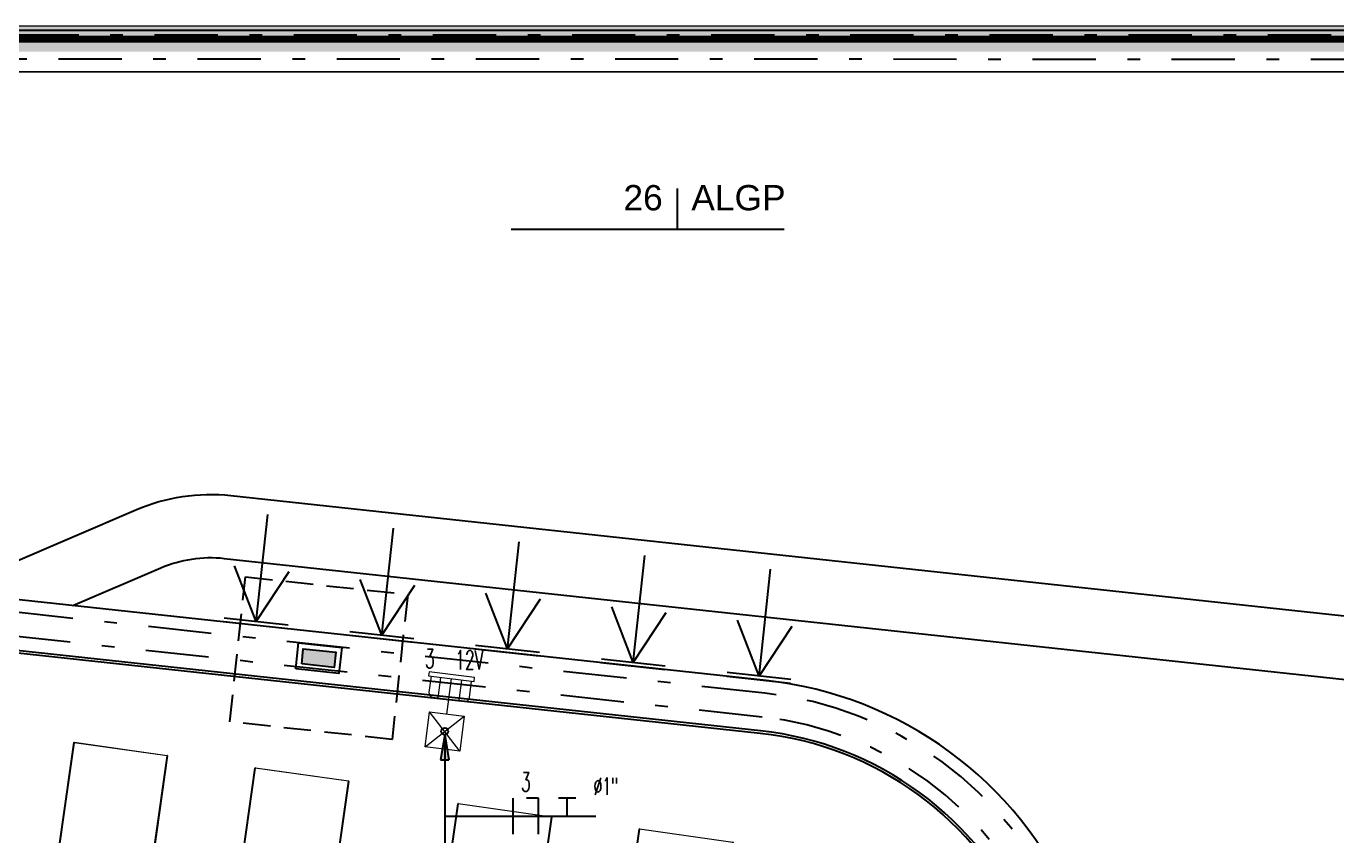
# Model space of a CAD drawing. Extents: x -14.2 to 52.3, y 2.5 to 90.9.
# Drawn here: x 29.65 to 40.01, y 36.38 to 42.78 of the extents above; entities that cross this region are included whole.
import ezdxf
from ezdxf.enums import TextEntityAlignment as Align

# ---------------------------------------------------------------- set-up
doc = ezdxf.new("R2010")
doc.units = 0
for name, pattern in [('limpo_PINI-PSG-PE-0102-LAZ-R00$0$DASHDOT', [1, 0.5, -0.25, 0, -0.25]), ('limpo_PINI-PSG-PE-0102-LAZ-R00$0$HIDDEN', [0.375, 0.25, -0.125]), ('limpo_PINI-PSG-PE-0102-LAZ-R00$0$TELEFONE_TETO', [1.04, 0.6, -0.1, 0.07, -0.1, 0.07, -0.1])]:
    doc.linetypes.add(name, pattern=pattern)
for name, color, linetype in [('LEGENDA', 2, 'Continuous'), ('limpo_PINI-PSG-PE-0102-LAZ-R00$0$E-TOMADAS', 1, 'Continuous'), ('limpo_PINI-PSG-PE-0102-LAZ-R00$0$FIACAO', 253, 'Continuous'), ('limpo_PINI-PSG-PE-0102-LAZ-R00$0$INDICACAO_CIRCUITO_FIA', 253, 'Continuous'), ('limpo_PINI-PSG-PE-0102-LAZ-R00$0$INDICACAO_DIAM_TUBULACAO', 253, 'Continuous'), ('limpo_PINI-PSG-PE-0102-LAZ-R00$0$LINHA_DE_CHAMADA', 41, 'Continuous'), ('limpo_PINI-PSG-PE-0102-LAZ-R00$0$LUMINÁRIAS', 1, 'Continuous'), ('limpo_PINI-PSG-PE-0102-LAZ-R00$0$PA_EQUI', 1, 'Continuous'), ('limpo_PINI-PSG-PE-0102-LAZ-R00$0$PA_EXTE_1', 1, 'Continuous'), ('limpo_PINI-PSG-PE-0102-LAZ-R00$0$PA_EXTE_3', 3, 'Continuous'), ('limpo_PINI-PSG-PE-0102-LAZ-R00$0$PA_HIDR', 162, 'Continuous'), ('limpo_PINI-PSG-PE-0102-LAZ-R00$0$PA_INST_HIDR', 162, 'Continuous'), ('limpo_PINI-PSG-PE-0102-LAZ-R00$0$PA_MOBI', 1, 'Continuous'), ('limpo_PINI-PSG-PE-0102-LAZ-R00$0$PA_PROJ_I', 2, 'limpo_PINI-PSG-PE-0102-LAZ-R00$0$DASHDOT'), ('limpo_PINI-PSG-PE-0102-LAZ-R00$0$QUADROS', 1, 'Continuous'), ('limpo_PINI-PSG-PE-0102-LAZ-R00$0$XR_ARQT', 7, 'Continuous'), ('limpo_PINI-PSG-PE-0102-LAZ-R00$0$XR_ELET', 31, 'Continuous'), ('XR_ARQT', 7, 'Continuous')]:
    doc.layers.add(name, color=color, linetype=linetype)
for name, color, linetype, lineweight in [('limpo_PINI-PSG-PE-0102-LAZ-R00$0$A-GLAZ-CURT', 52, 'Continuous', 5), ('limpo_PINI-PSG-PE-0102-LAZ-R00$0$A-WALL', 1, 'Continuous', 5), ('limpo_PINI-PSG-PE-0102-LAZ-R00$0$S-BEAM', 12, 'Continuous', 5)]:
    doc.layers.add(name, color=color, linetype=linetype, lineweight=lineweight)
doc.layers.add('limpo_PINI-PSG-PE-0102-LAZ-R00$0$PA_VIEW', color=1, linetype='Continuous', plot=False)
doc.styles.add('limpo_PINI-PSG-PE-0102-LAZ-R00$0$RomanS', font='romans__.ttf', dxfattribs={"width": 1.25, "height": 0.0375})
doc.styles.add('R80', font='arial.ttf', dxfattribs={"height": 0.2})

# ---------------------------------------------------------------- blocks, each defined once
blk = doc.blocks.new('limpo_PINI-PSG-PE-0102-LAZ-R00$0$A$C40715196')
at = {"lineweight": 13}
for points in [[(0, 0), (-0.2, 0), (-0.3, 0)], [(-0.3, -74.4), (-0.3, 0)], [(0, 0), (0, 0.2), (0, 0.3)], [(0, 0.3), (136.4, 0.3)], [(136.4, 0), (0, 0)], [(0, 0), (0, -74.4)], [(136.4, 0.3), (136.6, 0.2), (136.6, 0)], [(136.4, 0.3), (136.4, 0.2), (136.4, 0)], [(136.4, 0.3), (138.3, 0.3)], [(136.6, 0), (136.5, 0), (136.4, 0)], [(136.4, -74.4), (136.4, 0)], [(138.6, 0), (136.6, 0)], [(136.6, 0), (136.6, -74.4)], [(138.3, 0.3), (138.5, 0.2), (138.6, 0)], [(138.3, 0.3), (142.5, 0.3)], [(142.2, 0), (138.6, 0)], [(138.6, 0), (138.6, 0), (138.6, 0)], [(138.6, -74.4), (138.6, 0)], [(138.6, -74.4), (138.6, 0)], [(142.2, 0), (142.2, 0), (142.3, 0)], [(142.2, 0), (142.2, -74.4)], [(142.3, 0), (142.3, 0.2), (142.5, 0.3)], [(144.2, 0), (142.3, 0)], [(142.3, 0), (142.3, -74.4)], [(142.5, 0.3), (144.5, 0.3)], [(144.2, 0), (144.3, 0.2), (144.5, 0.3)], [(144.2, 0), (144.3, 0), (144.5, 0)], [(144.2, -74.4), (144.2, 0)], [(144.5, 0), (144.5, 0.2), (144.5, 0.3)], [(144.5, 0.3), (209.4, 0.3)], [(144.5, 0), (144.5, -74.4)], [(209.4, 0), (144.5, 0)], [(209.4, 0.3), (209.4, 0.2), (209.4, 0)], [(209.4, 0), (209.6, 0), (209.7, 0)], [(209.4, -74.4), (209.4, 0)], [(209.7, 0), (209.7, -74.4)], [(140.5, -1.2), (140.6, -0.9), (140.8, -0.7), (141.1, -0.6)], [(140.5, -1.2), (140.7, -1.2), (140.8, -1.2)], [(140.5, -73.2), (140.5, -1.2)], [(141.1, -0.8), (140.9, -0.8), (140.8, -1), (140.8, -1.2)], [(141.7, -2.5), (140.8, -1.2)], [(140.8, -1.2), (140.8, -73.2)], [(141.1, -0.6), (141.1, -0.7), (141.1, -0.8)], [(141.1, -0.6), (142.2, -0.6)], [(142.2, -0.8), (141.1, -0.8)], [(141.1, -0.8), (141.9, -1.9)], [(141.7, -2.1), (141.8, -2.1), (142, -2.1)], [(141.7, -2.1), (141.7, -72.3)], [(142, -1.8), (142, -1.9), (142, -2.1)], [(142.2, -1.8), (142, -1.8)], [(142.2, -2.1), (142, -2.1)], [(142, -2.1), (142, -72.3)], [(141.2, -14.4), (141.2, -14), (141.4, -13.6), (141.7, -13.5)], [(141.2, -14.4), (141.2, -14.3), (141.2, -14.3), (141.2, -14.2), (141.2, -14.2), (141.2, -14.1), (141.3, -14.1), (141.3, -14), (141.3, -14), (141.3, -13.9), (141.4, -13.9), (141.4, -13.9), (141.4, -13.8), (141.4, -13.8), (141.4, -13.8), (141.5, -13.8), (141.5, -13.8), (141.5, -13.8), (141.5, -13.8)], [(141.7, -14.3), (141.2, -14.3)], [(141.2, -14.3), (141.4, -14.3)], [(141.2, -14.4), (141.2, -14.4), (141.2, -14.4)], [(141.2, -24.2), (141.2, -14.4)], [(141.2, -24.2), (141.2, -14.4)], [(141.6, -14.5), (141.2, -14.6)], [(141.6, -14.5), (141.5, -14.4), (141.4, -14.3)], [(141.4, -14.3), (141.7, -14.3)], [(141.5, -13.8), (141.6, -13.7), (141.7, -13.6)], [(141.7, -13.8), (141.5, -13.8)], [(141.7, -14.5), (141.6, -14.5)], [(141.6, -24), (141.6, -14.5)], [(141.2, -24), (141.6, -24)], [(141.2, -24.2), (141.2, -24.2), (141.2, -24.2)], [(141.2, -24.2), (141.7, -24.2)], [(141.7, -25), (141.4, -24.9), (141.2, -24.6), (141.2, -24.2)], [(141.4, -24.2), (141.2, -24.2)], [(141.5, -24.7), (141.5, -24.7), (141.5, -24.7), (141.4, -24.7), (141.4, -24.7), (141.4, -24.7), (141.4, -24.7), (141.4, -24.6), (141.3, -24.6), (141.3, -24.6), (141.3, -24.5), (141.3, -24.5), (141.3, -24.4), (141.2, -24.4), (141.2, -24.3), (141.2, -24.3), (141.2, -24.2), (141.2, -24.2), (141.2, -24.2)], [(141.2, -28.7), (141.2, -28.3), (141.4, -28), (141.7, -27.9)], [(141.2, -28.7), (141.2, -28.7), (141.2, -28.7), (141.2, -28.6), (141.2, -28.6), (141.2, -28.5), (141.3, -28.5), (141.3, -28.4), (141.3, -28.4), (141.3, -28.3), (141.4, -28.3), (141.4, -28.2), (141.4, -28.2), (141.4, -28.2), (141.4, -28.2), (141.5, -28.2), (141.5, -28.2), (141.5, -28.2), (141.5, -28.2)], [(141.2, -28.7), (141.2, -28.7), (141.2, -28.7)], [(141.7, -28.7), (141.2, -28.7)], [(141.2, -45.7), (141.2, -28.7)], [(141.2, -45.7), (141.2, -28.7)], [(141.4, -24.2), (141.5, -24.1), (141.6, -24)], [(141.7, -24.2), (141.4, -24.2)], [(141.7, -24.9), (141.6, -24.8), (141.5, -24.7)], [(141.5, -24.7), (141.7, -24.7)], [(141.5, -28.2), (141.6, -28.1), (141.7, -28)], [(141.7, -28.2), (141.5, -28.2)], [(141.6, -24), (141.7, -24)], [(141.2, -45.7), (141.2, -45.7), (141.2, -45.7)], [(141.7, -45.7), (141.2, -45.7)], [(141.2, -45.7), (141.2, -46.1), (141.4, -46.4), (141.7, -46.5)], [(141.5, -46.2), (141.5, -46.2), (141.5, -46.2), (141.4, -46.2), (141.4, -46.2), (141.4, -46.2), (141.4, -46.2), (141.4, -46.1), (141.3, -46.1), (141.3, -46.1), (141.3, -46), (141.3, -46), (141.3, -45.9), (141.2, -45.9), (141.2, -45.8), (141.2, -45.8), (141.2, -45.7), (141.2, -45.7), (141.2, -45.7)], [(141.7, -49.4), (141.4, -49.5), (141.2, -49.8), (141.2, -50.2)], [(141.2, -50.2), (141.2, -50.2), (141.2, -50.2), (141.2, -50.1), (141.2, -50.1), (141.2, -50), (141.3, -50), (141.3, -49.9), (141.3, -49.9), (141.3, -49.8), (141.4, -49.8), (141.4, -49.8), (141.4, -49.7), (141.4, -49.7), (141.4, -49.7), (141.5, -49.7), (141.5, -49.7), (141.5, -49.7), (141.5, -49.7)], [(141.2, -50.2), (141.2, -50.2), (141.2, -50.2)], [(141.2, -50.2), (141.7, -50.2)], [(141.2, -50.2), (141.2, -60)], [(141.4, -50.2), (141.2, -50.2)], [(141.2, -60), (141.2, -50.2)], [(141.2, -50.4), (141.6, -50.4)], [(141.4, -50.2), (141.5, -50.3), (141.6, -50.4)], [(141.7, -50.2), (141.4, -50.2)], [(141.5, -46.2), (141.6, -46.3), (141.7, -46.4)], [(141.7, -46.2), (141.5, -46.2)], [(141.7, -49.5), (141.6, -49.6), (141.5, -49.7)], [(141.5, -49.7), (141.7, -49.7)], [(141.6, -50.4), (141.7, -50.4)], [(141.6, -50.4), (141.6, -59.9)], [(141.6, -59.9), (141.2, -59.8)], [(141.2, -60), (141.2, -60), (141.2, -60)], [(141.2, -60), (141.2, -60.4), (141.4, -60.8), (141.7, -60.9)], [(141.5, -60.6), (141.5, -60.6), (141.5, -60.6), (141.4, -60.6), (141.4, -60.6), (141.4, -60.6), (141.4, -60.5), (141.4, -60.5), (141.3, -60.5), (141.3, -60.4), (141.3, -60.4), (141.3, -60.4), (141.3, -60.3), (141.2, -60.2), (141.2, -60.2), (141.2, -60.1), (141.2, -60.1), (141.2, -60.1), (141.2, -60)], [(141.7, -60.1), (141.2, -60.1)], [(141.2, -60.1), (141.4, -60.1)], [(141.6, -59.9), (141.5, -60), (141.4, -60.1)], [(141.4, -60.1), (141.7, -60.1)], [(141.5, -60.6), (141.6, -60.7), (141.7, -60.8)], [(141.7, -60.6), (141.5, -60.6)], [(141.7, -59.9), (141.6, -59.9)], [(141.7, -71.9), (140.8, -73.2)], [(141.7, -72.3), (141.8, -72.3), (142, -72.3)], [(142, -72.6), (142, -72.5), (142, -72.3)], [(142.2, -72.3), (142, -72.3)], [(0, -74.4), (-0.2, -74.4), (-0.3, -74.4)], [(0, -74.7), (0, -74.6), (0, -74.4)], [(0, -74.4), (136.4, -74.4)], [(136.4, -74.7), (0, -74.7)], [(136.6, -74.4), (136.6, -74.6), (136.4, -74.7)], [(136.4, -74.4), (136.4, -74.6), (136.4, -74.7)], [(136.6, -74.4), (136.5, -74.4), (136.4, -74.4)], [(138.3, -74.7), (136.4, -74.7)], [(136.6, -74.4), (138.6, -74.4)], [(138.6, -74.4), (138.5, -74.6), (138.3, -74.7)], [(138.3, -74.7), (142.5, -74.7)], [(142.2, -74.4), (138.6, -74.4)], [(138.6, -74.4), (138.6, -74.4), (138.6, -74.4)], [(140.5, -73.2), (140.7, -73.2), (140.8, -73.2)], [(140.5, -73.2), (140.6, -73.5), (140.8, -73.7), (141.1, -73.8)], [(141.1, -73.6), (140.9, -73.6), (140.8, -73.4), (140.8, -73.2)], [(141.1, -73.6), (141.9, -72.5)], [(141.1, -73.8), (141.1, -73.7), (141.1, -73.6)], [(142.2, -73.6), (141.1, -73.6)], [(141.1, -73.8), (142.2, -73.8)], [(142, -72.6), (142.2, -72.6)], [(142.2, -74.4), (142.2, -74.4), (142.3, -74.4)], [(142.5, -74.7), (142.3, -74.6), (142.3, -74.4)], [(142.3, -74.4), (144.2, -74.4)], [(144.5, -74.7), (142.5, -74.7)], [(144.2, -74.4), (144.3, -74.4), (144.5, -74.4)], [(144.5, -74.7), (144.3, -74.6), (144.2, -74.4)], [(144.5, -74.7), (144.5, -74.6), (144.5, -74.4)], [(144.5, -74.4), (209.4, -74.4)], [(209.4, -74.7), (144.5, -74.7)], [(209.4, -74.4), (209.6, -74.4), (209.7, -74.4)], [(209.4, -74.4), (209.4, -74.6), (209.4, -74.7)]]:
    blk.add_lwpolyline(points, dxfattribs=at)
for points in [[(0, 0.3), (-0.2, 0.3), (-0.3, 0.2), (-0.3, 0)], [(138.6, 0), (138.6, 0.2), (138.5, 0.3), (138.3, 0.3)], [(142.5, 0.3), (142.4, 0.3), (142.2, 0.2), (142.2, 0)], [(209.7, 0), (209.7, 0.2), (209.6, 0.3), (209.4, 0.3)], [(142, -1.8), (141.8, -1.8), (141.7, -2), (141.7, -2.1)], [(141.7, -72.3), (141.7, -72.4), (141.8, -72.6), (142, -72.6)], [(-0.3, -74.4), (-0.3, -74.6), (-0.2, -74.7), (0, -74.7)], [(138.3, -74.7), (138.5, -74.7), (138.6, -74.6), (138.6, -74.4)], [(142.2, -74.4), (142.2, -74.6), (142.4, -74.7), (142.5, -74.7)], [(209.4, -74.7), (209.6, -74.7), (209.7, -74.6), (209.7, -74.4)]]:
    blk.add_open_spline(points, degree=3, dxfattribs=at)
blk = doc.blocks.new('limpo_PINI-PSG-PE-0102-LAZ-R00$0$SBEHJAT5')
for p, q in [((0, 2.54), (0, -2.54)), ((0.3, 2.54), (0.3, -2.54)), ((0.3, 0), (4.51, 2.17)), ((0.3, 0), (8.81, 0)), ((0.3, 0), (4.51, -2.17))]:
    blk.add_line(p, q)
blk = doc.blocks.new('limpo_PINI-PSG-PE-0102-LAZ-R00$0$PINI-EST-PE-1101-TQR-R20_rvt-1-5PPE_008_LAZER__P_A_0_09_')
at = {"layer": 'limpo_PINI-PSG-PE-0102-LAZ-R00$0$S-BEAM'}
h = blk.add_hatch(color=50, dxfattribs=at)
h.paths.add_polyline_path([(36620, 18460), (37086, 18460), (37086, 18537), (-15140, 18537), (-15238, 18533), (-15331, 18494), (-15322, 18464), (-15335, 18460), (-6270, 18460), (-6270, 18503), (-6220, 18503), (-6220, 18460), (32600, 18460)])
h.paths.add_polyline_path([(-15199, 18550), (-15129, 18552), (-15151, 18552), (-15199, 18550)])
h.paths.add_polyline_path([(37073, 18582), (37086, 18582), (37086, 18660), (-14942, 18660), (-15123, 18582), (36620, 18582)])
at = {"layer": 'limpo_PINI-PSG-PE-0102-LAZ-R00$0$S-BEAM', "color": 55, "lineweight": 18}
blk.add_line((37086, 18660), (-14942, 18660), dxfattribs=at)
blk = doc.blocks.new('limpo_PINI-PSG-PE-0102-LAZ-R00$0$Parede básica _ DAA_GDC_VID_INFTY - ___-2043475-5PPE_008_LAZER__P_A_0_09_')
at = {"layer": 'limpo_PINI-PSG-PE-0102-LAZ-R00$0$A-WALL'}
for p, q in [((20823, 18568), (20823, 18582)), ((20823, 18582), (22073, 18582)), ((20823, 18537), (20823, 18552)), ((22073, 18582), (22073, 18568)), ((22073, 18552), (22073, 18537)), ((20823, 18537), (22073, 18537))]:
    blk.add_line(p, q, dxfattribs=at)
blk = doc.blocks.new('limpo_PINI-PSG-PE-0102-LAZ-R00$0$Parede básica _ DAA_GDC_VID_INFTY - ___-2043476-5PPE_008_LAZER__P_A_0_09_')
at = {"layer": 'limpo_PINI-PSG-PE-0102-LAZ-R00$0$A-WALL'}
for p, q in [((22073, 18568), (22073, 18582)), ((22073, 18582), (23323, 18582)), ((22073, 18537), (22073, 18552)), ((23323, 18582), (23323, 18568)), ((23323, 18552), (23323, 18537)), ((22073, 18537), (23323, 18537))]:
    blk.add_line(p, q, dxfattribs=at)
blk = doc.blocks.new('limpo_PINI-PSG-PE-0102-LAZ-R00$0$Parede básica _ DAA_GDC_VID_INFTY - ___-2043477-5PPE_008_LAZER__P_A_0_09_')
at = {"layer": 'limpo_PINI-PSG-PE-0102-LAZ-R00$0$A-WALL'}
for p, q in [((23323, 18568), (23323, 18582)), ((23323, 18582), (24573, 18582)), ((23323, 18537), (23323, 18552)), ((24573, 18582), (24573, 18568)), ((24573, 18552), (24573, 18537)), ((23323, 18537), (24573, 18537))]:
    blk.add_line(p, q, dxfattribs=at)
blk = doc.blocks.new('limpo_PINI-PSG-PE-0102-LAZ-R00$0$Parede básica _ DAA_GDC_VID_INFTY - ___-2043478-5PPE_008_LAZER__P_A_0_09_')
at = {"layer": 'limpo_PINI-PSG-PE-0102-LAZ-R00$0$A-WALL'}
for p, q in [((24573, 18568), (24573, 18582)), ((24573, 18582), (25823, 18582)), ((24573, 18537), (24573, 18552)), ((25823, 18582), (25823, 18568)), ((25823, 18552), (25823, 18537)), ((24573, 18537), (25823, 18537))]:
    blk.add_line(p, q, dxfattribs=at)
blk = doc.blocks.new('limpo_PINI-PSG-PE-0102-LAZ-R00$0$Parede básica _ DAA_GDC_VID_INFTY - ___-2043479-5PPE_008_LAZER__P_A_0_09_')
at = {"layer": 'limpo_PINI-PSG-PE-0102-LAZ-R00$0$A-WALL'}
for p, q in [((25823, 18568), (25823, 18582)), ((25823, 18582), (27073, 18582)), ((25823, 18537), (25823, 18552)), ((27073, 18582), (27073, 18568)), ((27073, 18552), (27073, 18537)), ((25823, 18537), (27073, 18537))]:
    blk.add_line(p, q, dxfattribs=at)
blk = doc.blocks.new('limpo_PINI-PSG-PE-0102-LAZ-R00$0$Parede básica _ DAA_GDC_VID_INFTY - ___-2043480-5PPE_008_LAZER__P_A_0_09_')
at = {"layer": 'limpo_PINI-PSG-PE-0102-LAZ-R00$0$A-WALL'}
for p, q in [((27073, 18568), (27073, 18582)), ((27073, 18582), (28323, 18582)), ((27073, 18537), (27073, 18552)), ((28323, 18582), (28323, 18568)), ((28323, 18552), (28323, 18537)), ((27073, 18537), (28323, 18537))]:
    blk.add_line(p, q, dxfattribs=at)
blk = doc.blocks.new('limpo_PINI-PSG-PE-0102-LAZ-R00$0$Parede básica _ DAA_GDC_VID_INFTY - ___-2043481-5PPE_008_LAZER__P_A_0_09_')
at = {"layer": 'limpo_PINI-PSG-PE-0102-LAZ-R00$0$A-WALL'}
for p, q in [((28323, 18568), (28323, 18582)), ((28323, 18582), (29573, 18582)), ((28323, 18537), (28323, 18552)), ((29573, 18582), (29573, 18568)), ((29573, 18552), (29573, 18537)), ((28323, 18537), (29573, 18537))]:
    blk.add_line(p, q, dxfattribs=at)
blk = doc.blocks.new('limpo_PINI-PSG-PE-0102-LAZ-R00$0$Parede básica _ DAA_GDC_VID_INFTY - ___-2043482-5PPE_008_LAZER__P_A_0_09_')
at = {"layer": 'limpo_PINI-PSG-PE-0102-LAZ-R00$0$A-WALL'}
for p, q in [((29573, 18568), (29573, 18582)), ((29573, 18582), (30823, 18582)), ((29573, 18537), (29573, 18552)), ((30823, 18582), (30823, 18568)), ((30823, 18552), (30823, 18537)), ((29573, 18537), (30823, 18537))]:
    blk.add_line(p, q, dxfattribs=at)
blk = doc.blocks.new('limpo_PINI-PSG-PE-0102-LAZ-R00$0$Parede básica _ DAA_GDC_VID_INFTY - ___-2043483-5PPE_008_LAZER__P_A_0_09_')
at = {"layer": 'limpo_PINI-PSG-PE-0102-LAZ-R00$0$A-WALL'}
for p, q in [((30823, 18568), (30823, 18582)), ((30823, 18582), (32073, 18582)), ((30823, 18537), (30823, 18552)), ((32073, 18582), (32073, 18568)), ((32073, 18552), (32073, 18537)), ((30823, 18537), (32073, 18537))]:
    blk.add_line(p, q, dxfattribs=at)
blk = doc.blocks.new('limpo_PINI-PSG-PE-0102-LAZ-R00$0$A$C745163c0')
at = {"layer": 'limpo_PINI-PSG-PE-0102-LAZ-R00$0$A-WALL', "color": 170, "lineweight": 40}
for p, q in [((16393, 21083), (8893, 21083)), ((11393, 21068), (23893, 21068)), ((16393, 21068), (16393, 21083)), ((23893, 21083), (16393, 21083)), ((17643, 21068), (17643, 21083)), ((18893, 21068), (18893, 21083)), ((20143, 21068), (20143, 21083)), ((21393, 21068), (21393, 21083)), ((22643, 21068), (22643, 21083)), ((23893, 21068), (23893, 21083)), ((28893, 21083), (23893, 21083)), ((23893, 21068), (28893, 21068)), ((25143, 21068), (25143, 21083))]:
    blk.add_line(p, q, dxfattribs=at)
at = {"lineweight": 5}
blk.add_blockref('limpo_PINI-PSG-PE-0102-LAZ-R00$0$PINI-EST-PE-1101-TQR-R20_rvt-1-5PPE_008_LAZER__P_A_0_09_', (-5680, 2515), dxfattribs=at)
at = {"layer": 'limpo_PINI-PSG-PE-0102-LAZ-R00$0$A-GLAZ-CURT'}
for name in ['limpo_PINI-PSG-PE-0102-LAZ-R00$0$Parede básica _ DAA_GDC_VID_INFTY - ___-2043475-5PPE_008_LAZER__P_A_0_09_', 'limpo_PINI-PSG-PE-0102-LAZ-R00$0$Parede básica _ DAA_GDC_VID_INFTY - ___-2043476-5PPE_008_LAZER__P_A_0_09_', 'limpo_PINI-PSG-PE-0102-LAZ-R00$0$Parede básica _ DAA_GDC_VID_INFTY - ___-2043477-5PPE_008_LAZER__P_A_0_09_', 'limpo_PINI-PSG-PE-0102-LAZ-R00$0$Parede básica _ DAA_GDC_VID_INFTY - ___-2043478-5PPE_008_LAZER__P_A_0_09_', 'limpo_PINI-PSG-PE-0102-LAZ-R00$0$Parede básica _ DAA_GDC_VID_INFTY - ___-2043479-5PPE_008_LAZER__P_A_0_09_', 'limpo_PINI-PSG-PE-0102-LAZ-R00$0$Parede básica _ DAA_GDC_VID_INFTY - ___-2043480-5PPE_008_LAZER__P_A_0_09_', 'limpo_PINI-PSG-PE-0102-LAZ-R00$0$Parede básica _ DAA_GDC_VID_INFTY - ___-2043481-5PPE_008_LAZER__P_A_0_09_', 'limpo_PINI-PSG-PE-0102-LAZ-R00$0$Parede básica _ DAA_GDC_VID_INFTY - ___-2043482-5PPE_008_LAZER__P_A_0_09_', 'limpo_PINI-PSG-PE-0102-LAZ-R00$0$Parede básica _ DAA_GDC_VID_INFTY - ___-2043483-5PPE_008_LAZER__P_A_0_09_']:
    blk.add_blockref(name, (-5680, 2515), dxfattribs=at)
blk = doc.blocks.new('*U460', base_point=(94.904, -15.615))
at = {"layer": 'limpo_PINI-PSG-PE-0102-LAZ-R00$0$E-TOMADAS', "lineweight": 0}
for p, q in [((94.904, -15.434), (94.904, -15.796)), ((94.936, -15.434), (94.904, -15.434)), ((94.936, -15.796), (94.936, -15.434)), ((94.345, -15.753), (94.345, -15.476)), ((94.345, -15.753), (94.622, -15.476)), ((94.345, -15.476), (94.622, -15.753)), ((94.345, -15.476), (94.622, -15.476)), ((94.622, -15.476), (94.622, -15.753)), ((94.742, -15.485), (94.742, -15.744)), ((94.742, -15.53), (94.904, -15.53)), ((94.904, -15.453), (94.774, -15.453)), ((94.622, -15.615), (94.742, -15.615)), ((94.742, -15.615), (94.904, -15.615)), ((94.742, -15.699), (94.904, -15.699)), ((94.622, -15.753), (94.345, -15.753)), ((94.774, -15.776), (94.904, -15.776)), ((94.904, -15.796), (94.936, -15.796))]:
    blk.add_line(p, q, dxfattribs=at)
for centre, start, end in [((94.774, -15.485), 90, 180), ((94.774, -15.744), 180, 270)]:
    blk.add_arc(centre, 0.0323, start, end, dxfattribs=at)
blk = doc.blocks.new('*U452')
blk.add_hatch(color=256).paths.add_polyline_path([(-0.0167, -0.0074), (-0.1456, -0.0405), (-0.1279, -0.0805)])
for p, q in [((-0.0167, -0.0074), (-0.7994, -0.3538)), ((-0.0167, -0.0074), (-0.1456, -0.0405)), ((-0.1456, -0.0405), (-0.1279, -0.0805)), ((-0.0167, -0.0074), (-0.1279, -0.0805))]:
    blk.add_line(p, q)
blk.add_circle((0, 0), 0.0182)
blk = doc.blocks.new('*U455', base_point=(92.189, -13.163))
at = {"color": 41}
for p, q in [((92.089, -13.305), (92.089, -13.02)), ((92.289, -13.02), (92.194, -13.02)), ((92.289, -13.305), (92.289, -13.02))]:
    blk.add_line(p, q, dxfattribs=at)
blk = doc.blocks.new('*U456', base_point=(92.515, -13.163))
at = {"color": 41, "linetype": 'Continuous'}
for p, q in [((92.584, -13.02), (92.446, -13.02)), ((92.515, -13.163), (92.515, -13.02))]:
    blk.add_line(p, q, dxfattribs=at)
blk = doc.blocks.new('limpo_PINI-PSG-PE-0102-LAZ-R00$0$A$C1A297CD0')
at = {"layer": 'limpo_PINI-PSG-PE-0102-LAZ-R00$0$LINHA_DE_CHAMADA'}
blk.add_lwpolyline([(20.877, 14.929), (21.26, 14.929), (22.07, 14.929)], dxfattribs=at)
at = {"layer": 'limpo_PINI-PSG-PE-0102-LAZ-R00$0$FIACAO'}
for name, p in [('*U455', (21.518, 14.929)), ('*U456', (21.844, 14.929))]:
    blk.add_blockref(name, p, dxfattribs=at)
at = {"layer": 'limpo_PINI-PSG-PE-0102-LAZ-R00$0$LUMINÁRIAS', "rotation": 82.82619278743259}
blk.add_blockref('*U460', (20.929, 16.015), dxfattribs=at)
at = {"layer": 'limpo_PINI-PSG-PE-0102-LAZ-R00$0$QUADROS', "linetype": 'limpo_PINI-PSG-PE-0102-LAZ-R00$0$TELEFONE_TETO', "xscale": 1.5, "yscale": 1.5, "zscale": 1.5, "rotation": 66.12379924662106}
blk.add_blockref('*U452', (20.877, 15.599), dxfattribs=at)
at = {"layer": 'limpo_PINI-PSG-PE-0102-LAZ-R00$0$INDICACAO_CIRCUITO_FIA', "style": 'limpo_PINI-PSG-PE-0102-LAZ-R00$0$RomanS', "width": 0.6}
for s, p in [('3', (20.759, 16.099)), ('12V', (21.071, 16.089)), ('3', (21.518, 15.124))]:
    blk.add_text(s, height=0.15, dxfattribs=at).set_placement(p, align=Align.CENTER)
at = {"layer": 'limpo_PINI-PSG-PE-0102-LAZ-R00$0$INDICACAO_DIAM_TUBULACAO', "style": 'limpo_PINI-PSG-PE-0102-LAZ-R00$0$RomanS', "width": 0.6}
blk.add_text('%%C1"', height=0.135, dxfattribs=at).set_placement((22.053, 15.097))
blk = doc.blocks.new('limpo_PINI-PSG-PE-0102-LAZ-R00$0$A$C542bfc4c')
blk.add_blockref('limpo_PINI-PSG-PE-0102-LAZ-R00$0$A$C1A297CD0', (0, 0))
blk = doc.blocks.new('limpo_PINI-PSG-PE-0102-LAZ-R00$0$PLACA PROF PISO')
h = blk.add_hatch(color=10)
h.dxf.hatch_style = 1
h.paths.add_polyline_path([(157.356, -53.5573), (157.356, -53.7073), (157.426, -53.7073), (157.426, -53.5573)])
at = {"color": 10}
for points in [[(157.331, -53.5323), (157.451, -53.5323), (157.451, -53.7323), (157.331, -53.7323)], [(157.356, -53.5573), (157.426, -53.5573), (157.426, -53.7073), (157.356, -53.7073)]]:
    blk.add_lwpolyline(points, close=True, dxfattribs=at)
at = {"layer": 'limpo_PINI-PSG-PE-0102-LAZ-R00$0$PA_VIEW', "color": 252, "linetype": 'limpo_PINI-PSG-PE-0102-LAZ-R00$0$HIDDEN', "ltscale": 0.5}
blk.add_lwpolyline([(157.726, -54.0073), (157.056, -54.0073), (157.056, -53.2573), (157.726, -53.2573)], close=True, dxfattribs=at)
blk = doc.blocks.new('limpo_PINI-PSG-PE-0102-LAZ-R00')
at = {"layer": 'limpo_PINI-PSG-PE-0102-LAZ-R00$0$XR_ARQT', "xscale": 0.001000000000038553, "yscale": 0.001000000000038553, "zscale": 0.001000000000038553}
blk.add_blockref('limpo_PINI-PSG-PE-0102-LAZ-R00$0$A$C745163c0', (14.124, 21.592), dxfattribs=at)
at = {"layer": 'limpo_PINI-PSG-PE-0102-LAZ-R00$0$PA_EXTE_1'}
for points in [[(-6.797, 42.735), (46.794, 42.735, -0.456882), (47.794, 41.581), (42.795, 6.973, -0.372795), (41.484, 5.837), (17.261, 5.837)], [(-6.797, 42.685), (46.794, 42.685, -0.456882), (47.744, 41.588), (42.746, 6.98, -0.372795), (41.484, 5.887), (17.261, 5.887)], [(29.046, 38.295), (30.559, 38.943, -0.128874), (31.311, 39.056), (43.769, 37.709)], [(30.06, 38.185), (30.756, 38.484, -0.128874), (31.257, 38.559), (43.731, 37.21, -0.268396)]]:
    blk.add_lwpolyline(points, format="xyb", dxfattribs=at)
at = {"layer": 'limpo_PINI-PSG-PE-0102-LAZ-R00$0$PA_EXTE_3'}
blk.add_lwpolyline([(46.557, 42.407), (44.005, 24.766), (40.034, 24.766), (40.033, 26.64), (38.652, 29.782), (40.3, 30.506), (37.964, 35.817, 0.268396), (35.541, 37.593), (20.318, 39.238, 0.074215), (17.368, 39.119), (10.971, 37.898, -0.311638), (7.853, 39.274), (5.926, 42.41), (46.557, 42.407)], format="xyb", dxfattribs=at)
at = {"layer": 'limpo_PINI-PSG-PE-0102-LAZ-R00$0$PA_INST_HIDR'}
for points in [[(38.117, 30.005), (39.746, 30.722), (37.58, 35.648, 0.268396), (35.495, 37.175), (20.273, 38.821, 0.074215), (17.446, 38.706), (11.05, 37.485, -0.311638), (7.495, 39.054), (5.316, 42.6)], [(38.125, 29.987), (39.773, 30.711), (37.598, 35.656, 0.268396), (35.498, 37.195), (20.275, 38.841, 0.074215), (17.443, 38.726), (11.046, 37.505, -0.311638), (7.512, 39.065), (5.333, 42.61)]]:
    blk.add_lwpolyline(points, format="xyb", dxfattribs=at)
at = {"layer": 'limpo_PINI-PSG-PE-0102-LAZ-R00$0$PA_PROJ_I'}
for points in [[(46.892, 42.697), (44.108, 24.447), (39.743, 24.447), (39.743, 26.579), (38.27, 29.93), (39.918, 30.655), (37.699, 35.701, 0.268396), (35.509, 37.304), (20.286, 38.95, 0.074215), (17.422, 38.834), (11.026, 37.613, -0.311638), (7.606, 39.122), (5.407, 42.7)], [(46.673, 42.507), (43.998, 24.637), (39.933, 24.637), (39.933, 26.619), (38.52, 29.833), (40.168, 30.557), (37.873, 35.777, 0.268396), (35.53, 37.493), (20.307, 39.139, 0.074215), (17.386, 39.021), (10.99, 37.8, -0.311638), (7.768, 39.222), (5.747, 42.51)]]:
    blk.add_lwpolyline(points, format="xyb", close=True, dxfattribs=at)
at = {"layer": 'limpo_PINI-PSG-PE-0102-LAZ-R00$0$PA_EQUI', "xscale": 1.720437380985232, "yscale": 1.720437380985232, "zscale": 1.720437380985232, "rotation": 83.8439341129864}
blk.add_blockref('limpo_PINI-PSG-PE-0102-LAZ-R00$0$PLACA PROF PISO', (-88.772, -221.555), dxfattribs=at)
at = {"layer": 'limpo_PINI-PSG-PE-0102-LAZ-R00$0$PA_HIDR', "xscale": -0.1, "yscale": 0.09999999999999999, "rotation": 263.8096302099019}
for p in [(31.506, 38.029), (32.5, 37.921), (33.494, 37.813), (34.488, 37.705), (35.482, 37.598)]:
    blk.add_blockref('limpo_PINI-PSG-PE-0102-LAZ-R00$0$SBEHJAT5', p, dxfattribs=at)
at = {"layer": 'limpo_PINI-PSG-PE-0102-LAZ-R00$0$PA_MOBI', "xscale": 0.01, "yscale": 0.01, "zscale": 0.01, "rotation": 261.9167212841454}
for p in [(30.807, 36.997), (32.24, 36.796), (33.844, 36.513), (35.277, 36.313)]:
    blk.add_blockref('limpo_PINI-PSG-PE-0102-LAZ-R00$0$A$C40715196', p, dxfattribs=at)
at = {"layer": 'limpo_PINI-PSG-PE-0102-LAZ-R00$0$XR_ELET'}
blk.add_blockref('limpo_PINI-PSG-PE-0102-LAZ-R00$0$A$C542bfc4c', (12.124, 21.592), dxfattribs=at)

msp = doc.modelspace()

# ---------------------------------------------------------------- linework, layer by layer
at = {"layer": 'LEGENDA'}
for p, q in [((34.795, 41.502), (34.795, 41.178)), ((33.483, 41.178), (35.642, 41.178))]:
    msp.add_line(p, q, dxfattribs=at)

# ---------------------------------------------------------------- texts
at = {"layer": 'LEGENDA', "style": 'R80'}
msp.add_text('26', height=0.2, dxfattribs=at).set_placement((34.682, 41.268), align=Align.BOTTOM_RIGHT)
msp.add_text('ALGP', height=0.2, dxfattribs=at).set_placement((34.908, 41.268), align=Align.BOTTOM_LEFT)

# ---------------------------------------------------------------- next in the draw order: block references
at = {"layer": 'XR_ARQT'}
msp.add_blockref('limpo_PINI-PSG-PE-0102-LAZ-R00', (-0.042, 0.017), dxfattribs=at)

doc.saveas('drawing.dxf')
